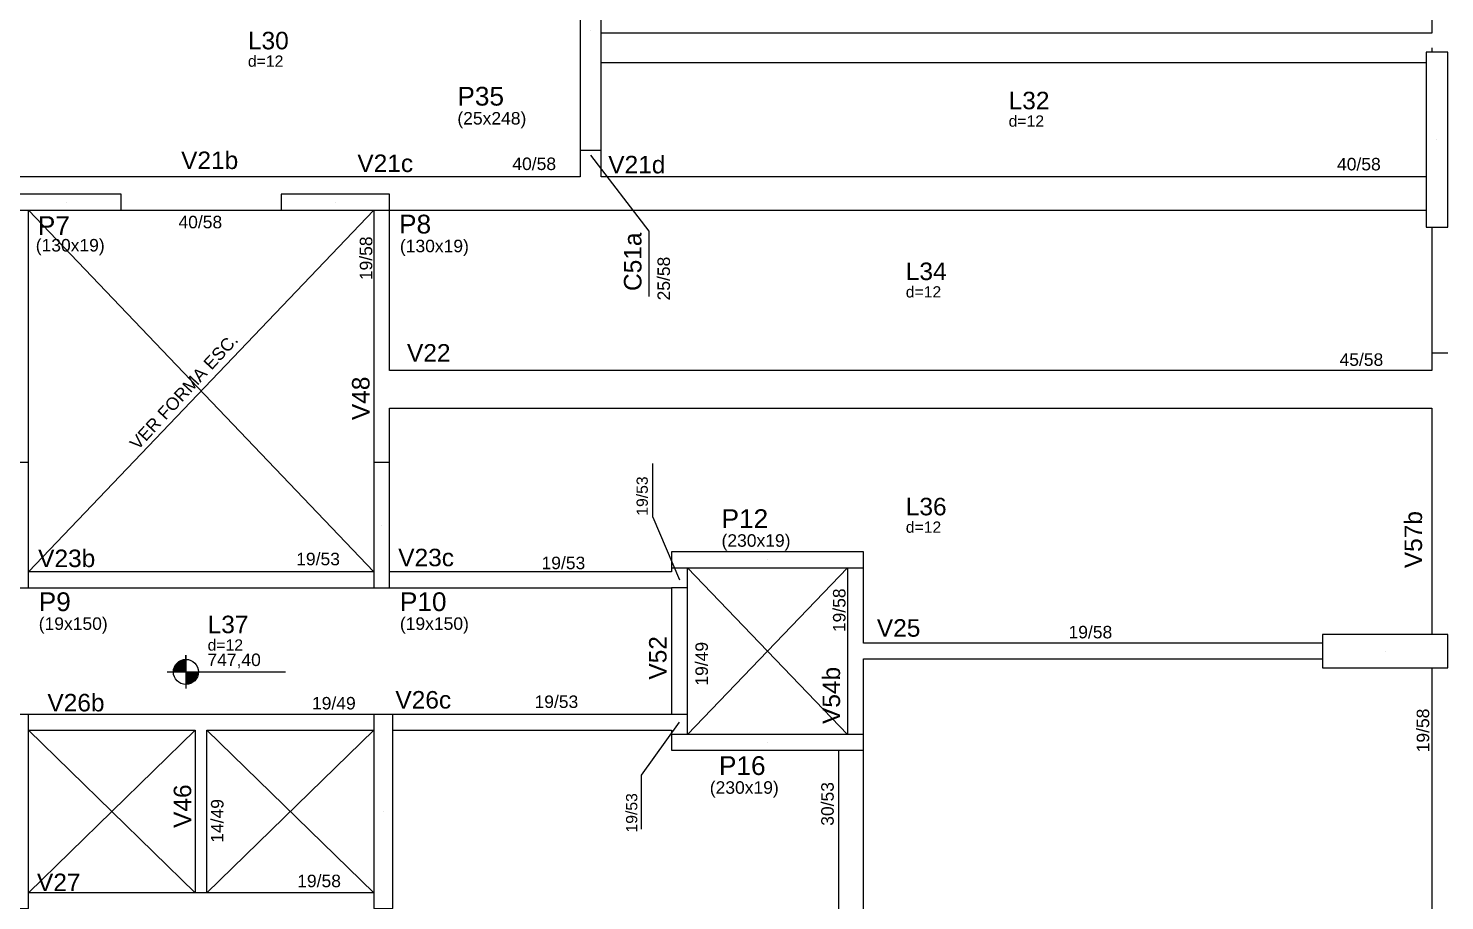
# Model space of a CAD drawing. Header units: millimetres. Extents: x 4424 to 9312, y 4538 to 9372.
# Drawn here: x 5969 to 7667, y 5199 to 6246 of the extents above; entities that cross this region are included whole.
import ezdxf

# ---------------------------------------------------------------- set-up
doc = ezdxf.new("R2010")
doc.units = ezdxf.units.MM
for name, color, linetype in [('1', 4, 'Continuous'), ('10', 13, 'Continuous'), ('11', 22, 'Continuous'), ('12', 3, 'Continuous'), ('13', 76, 'Continuous'), ('241', 12, 'Continuous'), ('242', 3, 'Continuous'), ('26', 1, 'Continuous'), ('27', 10, 'Continuous'), ('3', 2, 'Continuous'), ('8', 5, 'Continuous'), ('9', 3, 'Continuous')]:
    doc.layers.add(name, color=color, linetype=linetype)
doc.styles.get("Standard").update_dxf_attribs({"font": 'arial.ttf'})

msp = doc.modelspace()

# ---------------------------------------------------------------- linework, layer by layer
for p, q in [((6158.3, 5488.5), (6158.3, 5493.5)), ((6158.3, 5493.5), (6158.3, 5453.5)), ((6135.8, 5473.5), (6277.7, 5473.5))]:
    msp.add_line(p, q)
msp.add_circle((6158.3, 5473.5), 15)
at = {"layer": '1'}
msp.add_line((7671.1, 5855.9), (7652.1, 5855.9), dxfattribs=at)
for points in [[(7652.1, 6379.5), (7652.1, 6239.5)], [(7652.1, 6239.5), (6656.1, 6239.5)], [(7652.1, 6222), (7652.1, 6216.8)], [(6656.1, 6204.5), (7645.1, 6204.5)], [(6631.1, 6099.5), (6631.1, 6067.5)], [(6656.1, 6067.5), (6656.1, 6099.5)], [(6015.6, 6067.5), (5846.1, 6067.5)], [(6337.6, 6067.5), (6015.6, 6067.5)], [(6631.1, 6067.5), (6337.6, 6067.5)], [(7645.1, 6067.5), (6656.1, 6067.5)], [(5969.6, 5724.5), (5969.6, 6027.5)], [(6080.6, 6027.5), (6272.6, 6027.5)], [(6383.6, 6027.5), (6383.6, 5812.5)], [(6402.6, 6027.5), (6643.6, 6027.5)], [(6402.6, 5835), (6402.6, 6027.5)], [(6643.6, 6027.5), (7645.1, 6027.5)], [(7652.1, 6007.1), (7652.1, 5835)], [(7652.1, 5835), (6402.6, 5835)], [(6383.6, 5812.5), (6383.6, 5724.5)], [(6402.6, 5724.5), (6402.6, 5790)], [(6402.6, 5790), (7652.1, 5790)], [(7652.1, 5790), (7652.1, 5518.5)], [(6383.6, 5593.5), (5969.6, 5593.5)], [(6740.6, 5593.5), (6402.6, 5593.5)], [(6740.6, 5598.5), (6740.6, 5593.5)], [(6759.6, 5584), (6759.6, 5598.5)], [(6951.6, 5598.5), (6951.6, 5498.5)], [(6970.6, 5508), (6970.6, 5598.5)], [(5969.6, 5574.5), (6383.6, 5574.5)], [(6402.6, 5574.5), (6740.6, 5574.5)], [(6740.6, 5574.5), (6740.6, 5422.5)], [(6759.6, 5574.5), (6740.6, 5574.5)], [(6759.6, 5413), (6759.6, 5584)], [(7521.1, 5508), (6970.6, 5508)], [(6951.6, 5498.5), (6951.6, 5398.5)], [(6970.6, 5489), (7521.1, 5489)], [(6970.6, 5398.5), (6970.6, 5489)], [(7652.1, 5478.5), (7652.1, 4873.9)], [(6176.6, 5422.5), (5969.6, 5422.5)], [(6383.6, 5422.5), (6176.6, 5422.5)], [(6740.6, 5422.5), (6406.6, 5422.5)], [(6759.6, 5422.5), (6740.6, 5422.5)], [(5969.6, 5403.5), (6169.6, 5403.5)], [(6169.6, 5403.5), (6169.6, 5208.5)], [(6183.6, 5403.5), (6383.6, 5403.5)], [(6183.6, 5208.5), (6183.6, 5403.5)], [(6406.6, 5403.5), (6740.6, 5403.5)], [(6740.6, 5403.5), (6740.6, 5398.5)], [(6759.6, 5398.5), (6759.6, 5413)], [(6940.6, 5379.5), (6940.6, 4599.3)], [(6970.6, 4599.4), (6970.6, 5379.5)], [(6169.6, 5208.5), (5969.6, 5208.5)], [(6383.6, 5208.5), (6169.6, 5208.5)]]:
    msp.add_lwpolyline(points, dxfattribs=at)
at = {"layer": '241'}
for p, q in [((5969.6, 5593.5), (6383.6, 6027.5)), ((5969.6, 6027.5), (6383.6, 5593.5)), ((6759.6, 5398.5), (6951.6, 5598.5)), ((6759.6, 5598.5), (6951.6, 5398.5)), ((5969.6, 5208.5), (6169.6, 5403.5)), ((5969.6, 5403.5), (6169.6, 5208.5)), ((6183.6, 5208.5), (6383.6, 5403.5)), ((6183.6, 5403.5), (6383.6, 5208.5))]:
    msp.add_line(p, q, dxfattribs=at)
at = {"layer": '242'}
for p, q in [((6643.6, 6243.3), (6643.6, 6243.3)), ((7658.1, 6112.1), (7658.1, 6112.1)), ((6015.6, 6037), (6015.6, 6037)), ((6337.6, 6037), (6337.6, 6037)), ((6393.1, 5649.5), (6393.1, 5649.5)), ((6856.1, 5608), (6856.1, 5608)), ((7596.1, 5498.5), (7596.1, 5498.5)), ((6856.1, 5389), (6856.1, 5389)), ((6395.1, 5306), (6395.1, 5306))]:
    msp.add_line(p, q, dxfattribs=at)
at = {"layer": '26'}
for p, q in [((6643.6, 6093.5), (6713.5, 6002.1)), ((6713.5, 6002.1), (6713.5, 5923.9)), ((6718.1, 5659), (6718.1, 5723.6)), ((6718.1, 5659), (6750.1, 5584)), ((6704.5, 5349.6), (6750.1, 5413)), ((6704.5, 5285), (6704.5, 5349.6))]:
    msp.add_line(p, q, dxfattribs=at)
at = {"layer": '27'}
for points in [[(6148.7, 5485), (6148.1, 5484.5), (6158.3, 5473.5)], [(6149.4, 5485.5), (6148.7, 5485), (6158.3, 5473.5)], [(6149.9, 5485.9), (6149.4, 5485.5), (6158.3, 5473.5)], [(6150.7, 5486.4), (6149.9, 5485.9), (6158.3, 5473.5)], [(6151.4, 5486.8), (6150.7, 5486.4), (6158.3, 5473.5)], [(6152.3, 5487.2), (6151.4, 5486.8), (6158.3, 5473.5)], [(6152.8, 5487.4), (6152.3, 5487.2), (6158.3, 5473.5)], [(6153.9, 5487.8), (6152.8, 5487.4), (6158.3, 5473.5)], [(6155.3, 5488.2), (6153.9, 5487.8), (6158.3, 5473.5)], [(6156.4, 5488.4), (6155.3, 5488.2), (6158.3, 5473.5)], [(6158.3, 5488.5), (6156.4, 5488.4), (6158.3, 5473.5)], [(6143.5, 5475.7), (6143.3, 5474.5), (6158.3, 5473.5)], [(6143.3, 5474.5), (6143.3, 5474.4), (6158.3, 5473.5)], [(6143.3, 5474.4), (6143.3, 5473.5), (6158.3, 5473.5)], [(6158.3, 5473.5), (6158.3, 5473.5), (6143.3, 5473.5)], [(6143.6, 5476.5), (6143.5, 5475.7), (6158.3, 5473.5)], [(6143.8, 5477.4), (6143.6, 5476.5), (6158.3, 5473.5)], [(6144.3, 5478.8), (6143.8, 5477.4), (6158.3, 5473.5)], [(6144.9, 5480.2), (6144.3, 5478.8), (6158.3, 5473.5)], [(6145.5, 5481.2), (6144.9, 5480.2), (6158.3, 5473.5)], [(6146.1, 5482.2), (6145.5, 5481.2), (6158.3, 5473.5)], [(6147.3, 5483.7), (6146.1, 5482.2), (6158.3, 5473.5)], [(6148.1, 5484.5), (6147.3, 5483.7), (6158.3, 5473.5)], [(6173.3, 5473.5), (6173.2, 5471.6), (6158.3, 5473.5)], [(6173.2, 5471.6), (6173, 5470.5), (6158.3, 5473.5)], [(6173, 5470.5), (6172.6, 5469.1), (6158.3, 5473.5)], [(6172.6, 5469.1), (6172.3, 5468), (6158.3, 5473.5)], [(6172.3, 5468), (6172.1, 5467.5), (6158.3, 5473.5)], [(6172.1, 5467.5), (6171.6, 5466.6), (6158.3, 5473.5)], [(6171.6, 5466.6), (6171.2, 5465.9), (6158.3, 5473.5)], [(6171.2, 5465.9), (6170.8, 5465.1), (6158.3, 5473.5)], [(6170.8, 5465.1), (6170.3, 5464.5), (6158.3, 5473.5)], [(6170.3, 5464.5), (6169.8, 5463.9), (6158.3, 5473.5)], [(6169.8, 5463.9), (6169.3, 5463.3), (6158.3, 5473.5)], [(6169.3, 5463.3), (6168.5, 5462.5), (6158.3, 5473.5)], [(6168.5, 5462.5), (6167, 5461.3), (6158.3, 5473.5)], [(6167, 5461.3), (6166, 5460.6), (6158.3, 5473.5)], [(6166, 5460.6), (6165, 5460.1), (6158.3, 5473.5)], [(6165, 5460.1), (6163.6, 5459.5), (6158.3, 5473.5)], [(6163.6, 5459.5), (6162.2, 5459), (6158.3, 5473.5)], [(6162.2, 5459), (6161.3, 5458.8), (6158.3, 5473.5)], [(6161.3, 5458.8), (6160.5, 5458.7), (6158.3, 5473.5)], [(6160.5, 5458.7), (6159.3, 5458.5), (6158.3, 5473.5)], [(6159.3, 5458.5), (6159.2, 5458.5), (6158.3, 5473.5)], [(6159.2, 5458.5), (6158.3, 5458.5), (6158.3, 5473.5)], [(6158.3, 5473.5), (6158.3, 5473.5), (6158.3, 5458.5)]]:
    msp.add_solid(points, dxfattribs=at)
at = {"layer": '3'}
for points in [[(6631.1, 6099.5), (6656.1, 6099.5), (6656.1, 6347.5), (6631.1, 6347.5), (6631.1, 6099.5)], [(7645.1, 6007), (7671.1, 6007), (7671.1, 6217), (7645.1, 6217), (7645.1, 6007)], [(5950.6, 6027.5), (6080.6, 6027.5), (6080.6, 6046.5), (5950.6, 6046.5), (5950.6, 6027.5)], [(6272.6, 6027.5), (6402.6, 6027.5), (6402.6, 6046.5), (6272.6, 6046.5), (6272.6, 6027.5)], [(5950.6, 5574.5), (5969.6, 5574.5), (5969.6, 5724.5), (5950.6, 5724.5), (5950.6, 5574.5)], [(6383.6, 5574.5), (6402.6, 5574.5), (6402.6, 5724.5), (6383.6, 5724.5), (6383.6, 5574.5)], [(6740.6, 5598.5), (6970.6, 5598.5), (6970.6, 5617.5), (6740.6, 5617.5), (6740.6, 5598.5)], [(7521.1, 5478.5), (7671.1, 5478.5), (7671.1, 5518.5), (7521.1, 5518.5), (7521.1, 5478.5)], [(5946.6, 5189.5), (5969.6, 5189.5), (5969.6, 5422.5), (5946.6, 5422.5), (5946.6, 5189.5)], [(6383.6, 5189.5), (6406.6, 5189.5), (6406.6, 5422.5), (6383.6, 5422.5), (6383.6, 5189.5)], [(6740.6, 5379.5), (6970.6, 5379.5), (6970.6, 5398.5), (6740.6, 5398.5), (6740.6, 5379.5)]]:
    msp.add_lwpolyline(points, dxfattribs=at)

# ---------------------------------------------------------------- texts
at = {"layer": '10'}
for s, p in [('L30', (6232.7, 6220.3)), ('L32', (7144.7, 6148.4)), ('L34', (7021.4, 5943.5)), ('L37', (6184.4, 5519.9))]:
    msp.add_text(s, height=21, dxfattribs=at).set_placement(p)
at = {"layer": '11'}
for s, p in [('40/58', (6549.7, 6075.5)), ('40/58', (7538.4, 6075.1)), ('40/58', (6149.4, 6005.6)), ('45/58', (7541.4, 5840.6)), ('19/53', (6290.6, 5601.4)), ('19/53', (6584.7, 5596.7)), ('19/58', (7216.5, 5513.7)), ('19/49', (6309.5, 5428.4)), ('19/53', (6576.3, 5430.2)), ('19/58', (6291.8, 5215.2))]:
    msp.add_text(s, height=15, dxfattribs=at).set_placement(p)
for s, height, rotation, p in [('19/58', 15, 90, (6381.8, 5943.4)), ('25/58', 15, 90, (6738.7, 5919.1)), ('VER FORMA ESC.', 15, 47.3669, (6100.7, 5738.8)), ('19/53', 13.5, 90, (6712.1, 5660.8)), ('19/58', 15, 90, (6949.1, 5521.2)), ('19/49', 15, 90, (6784.2, 5457)), ('19/58', 15, 90, (7648.9, 5377)), ('30/53', 15, 90, (6935, 5288.9)), ('14/49', 15, 90, (6203.4, 5268.5)), ('19/53', 13.5, 90, (6699.5, 5280.8))]:
    msp.add_text(s, height=height, rotation=rotation, dxfattribs=at).set_placement(p)
at = {"layer": '12'}
for s, p in [('(25x248)', (6483.8, 6130.1)), ('(130x19)', (5978.3, 5977.8)), ('(130x19)', (6414.9, 5976.9)), ('(230x19)', (6800.5, 5623.6)), ('(19x150)', (5981.9, 5523.9)), ('(19x150)', (6414.9, 5523.9)), ('(230x19)', (6786.4, 5327.3))]:
    msp.add_text(s, height=15, dxfattribs=at).set_placement(p)
at = {"layer": '13'}
for p in [(6232.7, 6199.4), (7144.7, 6127.5), (7021.4, 5922.6), (7021.4, 5640.4), (6184.4, 5499)]:
    msp.add_text('d=12', height=13.5, dxfattribs=at).set_placement(p)
at = {"layer": '26'}
msp.add_text('747,40', height=15, dxfattribs=at).set_placement((6184.1, 5480.5))
at = {"layer": '8'}
for s, p in [('V21b', (6152.6, 6076.7)), ('V21c', (6363.9, 6073.1)), ('V21d', (6664.7, 6071.5)), ('V22', (6423.4, 5845.7)), ('L36', (7021.4, 5661.3)), ('V23b', (5981.2, 5599.2)), ('V23c', (6412.9, 5600.2)), ('V25', (6986.7, 5515.7)), ('V26c', (6409.5, 5429.5)), ('V26b', (5992.3, 5426.1)), ('V27', (5979.8, 5210.5))]:
    msp.add_text(s, height=21, dxfattribs=at).set_placement(p)
for s, p in [('C51a', (6704.5, 5930.4)), ('V48', (6378.5, 5775.5)), ('V57b', (7640.3, 5597.9)), ('V52', (6734.6, 5464.2)), ('V54b', (6942.6, 5411)), ('V46', (6164.7, 5286.3))]:
    msp.add_text(s, height=21, rotation=90, dxfattribs=at).set_placement(p)
at = {"layer": '9'}
for s, p in [('P35', (6483.8, 6152.8)), ('P7', (5980.8, 5997.6)), ('P8', (6413.9, 5999.4)), ('P12', (6800.5, 5646.1)), ('P9', (5981.9, 5546.4)), ('P10', (6414.9, 5546.4)), ('P16', (6797.4, 5349.8))]:
    msp.add_text(s, height=22.5, dxfattribs=at).set_placement(p)

doc.saveas('drawing.dxf')
